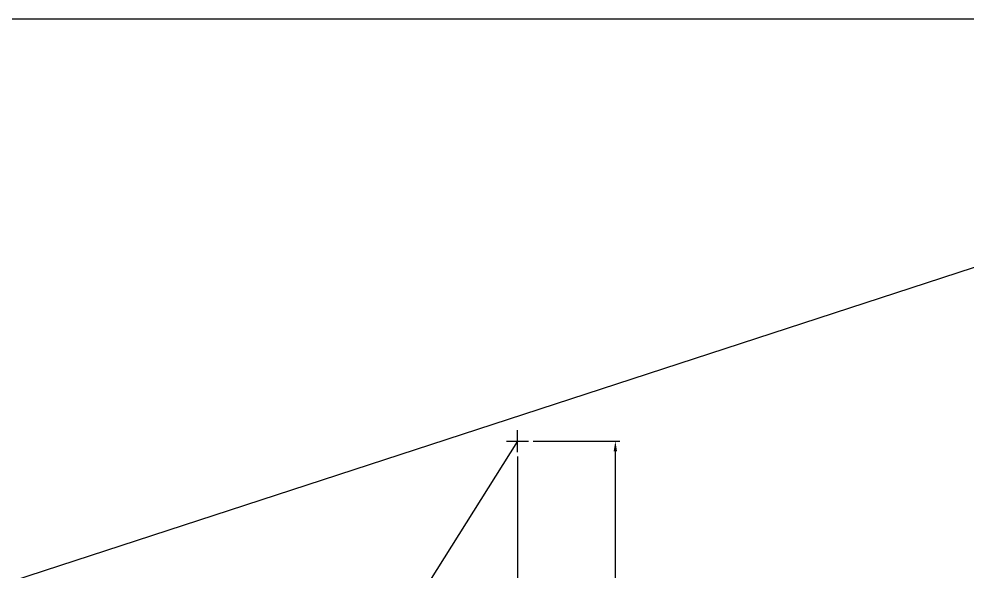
# Model space of a CAD drawing. Header units: millimetres. Extents: x -3508 to 12243, y -3609 to 4092.
# Drawn here: x 7053 to 7587, y 3781 to 4092 of the extents above; entities that cross this region are included whole.
import ezdxf

# ---------------------------------------------------------------- set-up
doc = ezdxf.new("R2010")
doc.units = ezdxf.units.MM
doc.header["$LTSCALE"] = 0.3
doc.header["$PDSIZE"] = -50
doc.styles.add('rs', font='romans.shx')
doc.dimstyles.new('sarab', dxfattribs={"dimscale": 3, "dimtxt": 2.5, "dimasz": 2.3, "dimexe": 1, "dimexo": 1, "dimtad": 1, "dimdec": 3, "dimdsep": 46, "dimtxsty": 'rs', "dimcen": 0, "dimclrd": 1, "dimclre": 1, "dimclrt": 7, "dimadec": 3, "dimazin": 2, "dimtfac": 1, "dimtdec": 3, "dimtmove": 0, "dimatfit": 3, "dimfxl": 0, "dimarcsym": 0})

# ---------------------------------------------------------------- blocks, each defined once
blk = doc.blocks.new('*D723')
at = {"color": 1, "lineweight": -2, "transparency": 16777216}
blk.add_line((7333.75, 3854.07), (7251.48, 3723.59), dxfattribs=at)
at = {"color": 1, "transparency": 16777216}
blk.add_solid([(7250.67, 3724.1), (7252.29, 3723.08), (7248.41, 3718.73)], dxfattribs=at)
at = {"layer": 'Defpoints', "color": 0, "transparency": 16777216}
for p in [(7333.75, 3854.07), (7248.41, 3718.73)]:
    blk.add_point(p, dxfattribs=at)
at = {"color": 7, "transparency": 16777216, "insert": (7262.27, 3749.49), "char_height": 6.25, "attachment_point": 5, "rotation": 57.7679, "style": 'rs'}
blk.add_mtext('R160', dxfattribs=at)
blk = doc.blocks.new('*D725')
at = {"color": 1, "lineweight": -2, "transparency": 16777216}
for p, q in [((7333.75, 3845.32), (7333.75, 3756.05)), ((7339.5, 3758.55), (7345.15, 3758.55)), ((7350.9, 3718.39), (7350.9, 3761.05))]:
    blk.add_line(p, q, dxfattribs=at)
at = {"color": 1, "transparency": 16777216}
for points in [[(7339.5, 3759.51), (7339.5, 3757.6), (7333.75, 3758.55)], [(7345.15, 3759.51), (7345.15, 3757.6), (7350.9, 3758.55)]]:
    blk.add_solid(points, dxfattribs=at)
at = {"layer": 'Defpoints', "color": 0, "transparency": 16777216}
for p in [(7333.75, 3847.82), (7350.9, 3758.55), (7350.9, 3715.89)]:
    blk.add_point(p, dxfattribs=at)
at = {"color": 7, "transparency": 16777216, "insert": (7343.63, 3763.24), "char_height": 6.25, "attachment_point": 5, "style": 'rs'}
blk.add_mtext('17', dxfattribs=at)
blk = doc.blocks.new('*D726')
at = {"color": 1, "lineweight": -2, "transparency": 16777216}
for p, q in [((7342.5, 3854.07), (7391.35, 3854.07)), ((7388.85, 3531.52), (7388.85, 3848.32)), ((7353.4, 3525.77), (7391.35, 3525.77))]:
    blk.add_line(p, q, dxfattribs=at)
at = {"color": 1, "transparency": 16777216}
for points in [[(7387.89, 3848.32), (7389.81, 3848.32), (7388.85, 3854.07)], [(7387.89, 3531.52), (7389.81, 3531.52), (7388.85, 3525.77)]]:
    blk.add_solid(points, dxfattribs=at)
at = {"layer": 'Defpoints', "color": 0, "transparency": 16777216}
for p in [(7340, 3854.07), (7388.85, 3854.07), (7350.9, 3525.77)]:
    blk.add_point(p, dxfattribs=at)
at = {"color": 7, "transparency": 16777216, "insert": (7384.17, 3753.04), "char_height": 6.25, "attachment_point": 5, "rotation": 90, "style": 'rs'}
blk.add_mtext('328', dxfattribs=at)

msp = doc.modelspace()

# ---------------------------------------------------------------- linework, layer by layer
for p in [(2666.3122, 4091.8082), (2666.3122, 2346.5266)]:
    msp.add_line(p, (8019.6586, 4091.8082))
at = {"color": 1}
for p, q in [((7333.7484, 3847.8225), (7333.7484, 3860.3225)), ((7327.4984, 3854.0725), (7339.9984, 3854.0725))]:
    msp.add_line(p, q, dxfattribs=at)

# ---------------------------------------------------------------- dimensions: what is measured, and where the dimension line sits
dim = msp.add_radius_dim(center=(7333.7484, 3854.0725), mpoint=(7248.4123, 3718.7294), dimstyle='sarab', override={"dimscale": 2.5, "dimdec": 2, "dimadec": 2, "dimtdec": 2, "dimatfit": 0})
dim.commit()
dim.dimension.update_dxf_attribs({"geometry": '*D723', "text_midpoint": (7266.2319, 3746.9913), "dimtype": 164})
dim = msp.add_linear_dim(base=(7388.8532, 3854.0725), p1=(7350.9005, 3525.7725), p2=(7339.9984, 3854.0725), angle=90, text='328', dimstyle='sarab', override={"dimscale": 2.5, "dimdec": 2, "dimadec": 2, "dimtdec": 2, "dimatfit": 0})
dim.commit()
dim.dimension.update_dxf_attribs({"geometry": '*D726', "text_midpoint": (7388.8532, 3753.0388), "dimtype": 160})
dim = msp.add_linear_dim(base=(7350.9005, 3758.554), p1=(7333.7484, 3847.8225), p2=(7350.9005, 3715.8909), text='17', dimstyle='sarab', override={"dimscale": 2.5, "dimdec": 2, "dimadec": 2, "dimtdec": 2, "dimatfit": 0})
dim.commit()
dim.dimension.update_dxf_attribs({"geometry": '*D725', "text_midpoint": (7343.632, 3758.554), "dimtype": 160})

doc.saveas('drawing.dxf')
